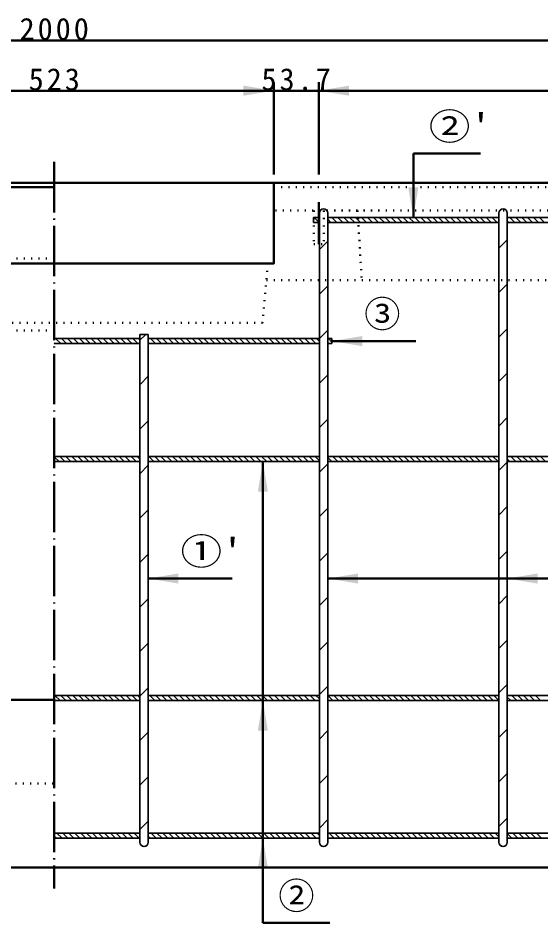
# Model space of a CAD drawing. Units: millimetres, scale not verified. Extents: x -2102 to 2102, y -1485 to 1485.
# Drawn here: x 790 to 1414, y -687 to 391 of the extents above; entities that cross this region are included whole.
import ezdxf
from ezdxf.enums import TextEntityAlignment as Align

# ---------------------------------------------------------------- set-up
doc = ezdxf.new("R2010")
doc.units = ezdxf.units.MM
doc.header["$LTSCALE"] = 5
doc.linetypes.add('DOTTED', pattern=[1.75, 0.25, -1.5])
doc.linetypes.add('LONG_DASHED_DOTTED', pattern=[15.25, 12, -1.5, 0.25, -1.5])
doc.layers.add('0-0_V-nasSTD', color=7, linetype='Continuous', lineweight=35)
doc.layers.add('0-1_0', color=7, linetype='Continuous', lineweight=50)
doc.styles.add('ＭＳ ゴシック', font='')
doc.styles.get('ＭＳ ゴシック').set_extended_font_data('MS Gothic')

msp = doc.modelspace()

# ---------------------------------------------------------------- linework, layer by layer
at = {"layer": '0-0_V-nasSTD', "lineweight": 50}
for p, q in [((1261.5, 229.655), (1261.5, 153.655)), ((-166.5, 194.655), (1833.5, 194.655)), ((1095, 194.655), (572, 194.655)), ((572, 189.655), (833.5, 189.655)), ((1082.099, -687.345), (1082.099, -137.345)), ((945.5, -276.845), (1045.5, -276.845)), ((1934.5, -276.845), (1159.5, -276.845)), ((-46.5, -421.345), (833.5, -421.345)), ((-166.5, -621.345), (1833.5, -621.345))]:
    msp.add_line(p, q, dxfattribs=at)
at = {"layer": '0-0_V-nasSTD', "linetype": 'LONG_DASHED_DOTTED', "lineweight": 50}
for p, q in [((833.5, 219.655), (833.5, -646.345)), ((1148.7, 171.655), (1148.7, 121.655))]:
    msp.add_line(p, q, dxfattribs=at)
at = {"layer": '0-0_V-nasSTD', "linetype": 'DOTTED', "lineweight": 50}
for p, q in [((1095, 189.655), (1833.5, 189.655)), ((1833.5, 161.655), (1095, 161.655)), ((1142.7, 161.655), (1142.7, 121.655)), ((1154.7, 161.655), (1154.7, 121.655)), ((1195, 161.655), (1200, 78.655)), ((1142.7, 121.655), (1154.7, 121.655)), ((833.5, 104.655), (578, 104.655)), ((1088, 98.655), (1081.813, 27.935)), ((1086.25, 78.655), (1833.5, 78.655)), ((1081.813, 27.935), (585.187, 27.935)), ((833.5, 18.655), (-166.5, 18.655)), ((-166.5, -521.345), (833.5, -521.345))]:
    msp.add_line(p, q, dxfattribs=at)
at = {"layer": '0-0_V-nasSTD'}
for p, q in [((1143.132, 153.655), (1149.132, 147.655)), ((1149.5, 158.655), (1149.5, -591.345)), ((1149.5, 153.655), (1149.5, 158.655)), ((1159.5, 158.655), (1159.5, -591.345)), ((1159.5, 158.655), (1159.5, 153.655)), ((1159.5, 153.655), (1363.5, 153.655)), ((1159.5, 151.429), (1163.274, 147.655)), ((1164.345, 153.655), (1170.345, 147.655)), ((1171.417, 153.655), (1177.417, 147.655)), ((1178.488, 153.655), (1184.488, 147.655)), ((1185.559, 153.655), (1191.559, 147.655)), ((1192.63, 153.655), (1198.63, 147.655)), ((1199.701, 153.655), (1205.701, 147.655)), ((1206.772, 153.655), (1212.772, 147.655)), ((1213.843, 153.655), (1219.843, 147.655)), ((1220.914, 153.655), (1226.914, 147.655)), ((1227.985, 153.655), (1233.985, 147.655)), ((1235.056, 153.655), (1241.056, 147.655)), ((1242.127, 153.655), (1248.127, 147.655)), ((1249.198, 153.655), (1255.198, 147.655)), ((1256.269, 153.655), (1262.269, 147.655)), ((1263.34, 153.655), (1269.34, 147.655)), ((1270.412, 153.655), (1276.412, 147.655)), ((1277.483, 153.655), (1283.483, 147.655)), ((1284.554, 153.655), (1290.554, 147.655)), ((1291.625, 153.655), (1297.625, 147.655)), ((1298.696, 153.655), (1304.696, 147.655)), ((1305.767, 153.655), (1311.767, 147.655)), ((1312.838, 153.655), (1318.838, 147.655)), ((1319.909, 153.655), (1325.909, 147.655)), ((1326.98, 153.655), (1332.98, 147.655)), ((1334.051, 153.655), (1340.051, 147.655)), ((1341.122, 153.655), (1347.122, 147.655)), ((1348.193, 153.655), (1354.193, 147.655)), ((1355.264, 153.655), (1361.264, 147.655)), ((1362.335, 153.655), (1363.5, 152.49)), ((1363.5, 158.655), (1363.5, -591.345)), ((1363.5, 153.655), (1363.5, 158.655)), ((1373.5, 158.655), (1373.5, -591.345)), ((1373.5, 158.655), (1373.5, 153.655)), ((1373.5, 153.655), (1577.5, 153.655)), ((1376.478, 153.655), (1382.478, 147.655)), ((1383.549, 153.655), (1389.549, 147.655)), ((1390.62, 153.655), (1396.62, 147.655)), ((1397.691, 153.655), (1403.691, 147.655)), ((1404.762, 153.655), (1410.762, 147.655)), ((1411.833, 153.655), (1417.833, 147.655)), ((1159.5, 147.655), (1363.5, 147.655)), ((1373.5, 149.561), (1375.406, 147.655)), ((1373.5, 147.655), (1577.5, 147.655)), ((1149.5, 115.168), (1159.5, 125.168)), ((1363.5, 117.036), (1373.5, 127.036)), ((1149.5, 62.135), (1159.5, 72.135)), ((1363.5, 64.003), (1373.5, 74.003)), ((935.5, 14.155), (935.5, -591.345)), ((935.5, 14.155), (945.5, 14.155)), ((935.5, 7.234), (942.421, 14.155)), ((945.5, 14.155), (945.5, -591.345)), ((1149.5, 9.102), (1159.5, 19.102)), ((1363.5, 10.97), (1373.5, 20.97)), ((833.5, 9.155), (935.5, 9.155)), ((833.5, 3.667), (834.013, 3.155)), ((935.5, 3.155), (833.5, 3.155)), ((835.084, 9.155), (841.084, 3.155)), ((842.155, 9.155), (848.155, 3.155)), ((849.226, 9.155), (855.226, 3.155)), ((856.297, 9.155), (862.297, 3.155)), ((863.368, 9.155), (869.368, 3.155)), ((870.439, 9.155), (876.439, 3.155)), ((877.51, 9.155), (883.51, 3.155)), ((884.581, 9.155), (890.581, 3.155)), ((891.652, 9.155), (897.652, 3.155)), ((898.724, 9.155), (904.724, 3.155)), ((905.795, 9.155), (911.795, 3.155)), ((912.866, 9.155), (918.866, 3.155)), ((919.937, 9.155), (925.937, 3.155)), ((927.008, 9.155), (933.008, 3.155)), ((934.079, 9.155), (935.5, 7.733)), ((945.5, 9.155), (1149.5, 9.155)), ((945.5, 4.805), (947.15, 3.155)), ((945.5, 3.155), (1149.5, 3.155)), ((948.221, 9.155), (954.221, 3.155)), ((955.292, 9.155), (961.292, 3.155)), ((962.363, 9.155), (968.363, 3.155)), ((969.434, 9.155), (975.434, 3.155)), ((976.505, 9.155), (982.505, 3.155)), ((983.576, 9.155), (989.576, 3.155)), ((990.647, 9.155), (996.647, 3.155)), ((997.719, 9.155), (1003.719, 3.155)), ((1004.79, 9.155), (1010.79, 3.155)), ((1011.861, 9.155), (1017.861, 3.155)), ((1018.932, 9.155), (1024.932, 3.155)), ((1026.003, 9.155), (1032.003, 3.155)), ((1033.074, 9.155), (1039.074, 3.155)), ((1040.145, 9.155), (1046.145, 3.155)), ((1047.216, 9.155), (1053.216, 3.155)), ((1054.287, 9.155), (1060.287, 3.155)), ((1061.358, 9.155), (1067.358, 3.155)), ((1068.429, 9.155), (1074.429, 3.155)), ((1075.5, 9.155), (1081.5, 3.155)), ((1082.571, 9.155), (1088.571, 3.155)), ((1089.642, 9.155), (1095.642, 3.155)), ((1096.713, 9.155), (1102.713, 3.155)), ((1103.785, 9.155), (1109.785, 3.155)), ((1110.856, 9.155), (1116.856, 3.155)), ((1117.927, 9.155), (1123.927, 3.155)), ((1124.998, 9.155), (1130.998, 3.155)), ((1132.069, 9.155), (1138.069, 3.155)), ((1139.14, 9.155), (1145.14, 3.155)), ((1146.211, 9.155), (1149.5, 5.866)), ((1159.5, 9.155), (1164.5, 9.155)), ((1159.5, 3.155), (1164.5, 3.155)), ((1160.353, 9.155), (1164.5, 5.008)), ((1164.5, 9.155), (1164.5, 3.155)), ((1363.5, -42.063), (1373.5, -32.063)), ((935.5, -45.799), (945.5, -35.799)), ((1149.5, -43.931), (1159.5, -33.931)), ((1363.5, -95.096), (1373.5, -85.096)), ((935.5, -98.832), (945.5, -88.832)), ((1149.5, -96.964), (1159.5, -86.964)), ((833.5, -131.345), (935.5, -131.345)), ((833.5, -131.688), (839.158, -137.345)), ((935.5, -137.345), (833.5, -137.345)), ((840.229, -131.345), (846.229, -137.345)), ((847.3, -131.345), (853.3, -137.345)), ((854.371, -131.345), (860.371, -137.345)), ((861.442, -131.345), (867.442, -137.345)), ((868.513, -131.345), (874.513, -137.345)), ((875.584, -131.345), (881.584, -137.345)), ((882.655, -131.345), (888.655, -137.345)), ((889.726, -131.345), (895.726, -137.345)), ((896.797, -131.345), (902.797, -137.345)), ((903.868, -131.345), (909.868, -137.345)), ((910.939, -131.345), (916.939, -137.345)), ((918.01, -131.345), (924.01, -137.345)), ((925.081, -131.345), (931.081, -137.345)), ((932.152, -131.345), (935.5, -134.693)), ((945.5, -131.345), (1149.5, -131.345)), ((945.5, -137.345), (1149.5, -137.345)), ((946.295, -131.345), (952.295, -137.345)), ((953.366, -131.345), (959.366, -137.345)), ((960.437, -131.345), (966.437, -137.345)), ((967.508, -131.345), (973.508, -137.345)), ((974.579, -131.345), (980.579, -137.345)), ((981.65, -131.345), (987.65, -137.345)), ((988.721, -131.345), (994.721, -137.345)), ((995.792, -131.345), (1001.792, -137.345)), ((1002.863, -131.345), (1008.863, -137.345)), ((1009.934, -131.345), (1015.934, -137.345)), ((1017.005, -131.345), (1023.005, -137.345)), ((1024.076, -131.345), (1030.076, -137.345)), ((1031.147, -131.345), (1037.147, -137.345)), ((1038.218, -131.345), (1044.218, -137.345)), ((1045.29, -131.345), (1051.29, -137.345)), ((1052.361, -131.345), (1058.361, -137.345)), ((1059.432, -131.345), (1065.432, -137.345)), ((1066.503, -131.345), (1072.503, -137.345)), ((1073.574, -131.345), (1079.574, -137.345)), ((1080.645, -131.345), (1086.645, -137.345)), ((1087.716, -131.345), (1093.716, -137.345)), ((1094.787, -131.345), (1100.787, -137.345)), ((1101.858, -131.345), (1107.858, -137.345)), ((1108.929, -131.345), (1114.929, -137.345)), ((1116, -131.345), (1122, -137.345)), ((1123.071, -131.345), (1129.071, -137.345)), ((1130.142, -131.345), (1136.142, -137.345)), ((1137.213, -131.345), (1143.213, -137.345)), ((1144.285, -131.345), (1149.5, -136.561)), ((1149.5, -149.997), (1159.5, -139.997)), ((1159.5, -131.345), (1363.5, -131.345)), ((1159.5, -132.419), (1164.427, -137.345)), ((1159.5, -137.345), (1363.5, -137.345)), ((1165.498, -131.345), (1171.498, -137.345)), ((1172.569, -131.345), (1178.569, -137.345)), ((1179.64, -131.345), (1185.64, -137.345)), ((1186.711, -131.345), (1192.711, -137.345)), ((1193.782, -131.345), (1199.782, -137.345)), ((1200.853, -131.345), (1206.853, -137.345)), ((1207.924, -131.345), (1213.924, -137.345)), ((1214.995, -131.345), (1220.995, -137.345)), ((1222.066, -131.345), (1228.066, -137.345)), ((1229.137, -131.345), (1235.137, -137.345)), ((1236.208, -131.345), (1242.208, -137.345)), ((1243.279, -131.345), (1249.279, -137.345)), ((1250.351, -131.345), (1256.351, -137.345)), ((1257.422, -131.345), (1263.422, -137.345)), ((1264.493, -131.345), (1270.493, -137.345)), ((1271.564, -131.345), (1277.564, -137.345)), ((1278.635, -131.345), (1284.635, -137.345)), ((1285.706, -131.345), (1291.706, -137.345)), ((1292.777, -131.345), (1298.777, -137.345)), ((1299.848, -131.345), (1305.848, -137.345)), ((1306.919, -131.345), (1312.919, -137.345)), ((1313.99, -131.345), (1319.99, -137.345)), ((1321.061, -131.345), (1327.061, -137.345)), ((1328.132, -131.345), (1334.132, -137.345)), ((1335.203, -131.345), (1341.203, -137.345)), ((1342.274, -131.345), (1348.274, -137.345)), ((1349.345, -131.345), (1355.345, -137.345)), ((1356.417, -131.345), (1362.417, -137.345)), ((1363.5, -148.129), (1373.5, -138.129)), ((1373.5, -131.345), (1577.5, -131.345)), ((1373.5, -134.287), (1376.559, -137.345)), ((1373.5, -137.345), (1577.5, -137.345)), ((1377.63, -131.345), (1383.63, -137.345)), ((1384.701, -131.345), (1390.701, -137.345)), ((1391.772, -131.345), (1397.772, -137.345)), ((1398.843, -131.345), (1404.843, -137.345)), ((1405.914, -131.345), (1411.914, -137.345)), ((1412.985, -131.345), (1418.985, -137.345)), ((935.5, -151.865), (945.5, -141.865)), ((1149.5, -203.03), (1159.5, -193.03)), ((1363.5, -201.162), (1373.5, -191.162)), ((935.5, -204.898), (945.5, -194.898)), ((935.5, -257.931), (945.5, -247.931)), ((1149.5, -256.063), (1159.5, -246.063)), ((1363.5, -254.195), (1373.5, -244.195)), ((935.5, -310.964), (945.5, -300.964)), ((1149.5, -309.096), (1159.5, -299.096)), ((1363.5, -307.228), (1373.5, -297.228)), ((935.5, -363.997), (945.5, -353.997)), ((1149.5, -362.129), (1159.5, -352.129)), ((1363.5, -360.261), (1373.5, -350.261)), ((935.5, -417.03), (945.5, -407.03)), ((1149.5, -415.162), (1159.5, -405.162)), ((1363.5, -413.294), (1373.5, -403.294)), ((833.5, -416.345), (935.5, -416.345)), ((834.31, -416.345), (840.31, -422.345)), ((841.381, -416.345), (847.381, -422.345)), ((848.452, -416.345), (854.452, -422.345)), ((855.523, -416.345), (861.523, -422.345)), ((862.594, -416.345), (868.594, -422.345)), ((869.665, -416.345), (875.665, -422.345)), ((876.736, -416.345), (882.736, -422.345)), ((883.807, -416.345), (889.807, -422.345)), ((890.878, -416.345), (896.878, -422.345)), ((897.949, -416.345), (903.949, -422.345)), ((905.02, -416.345), (911.02, -422.345)), ((912.092, -416.345), (918.092, -422.345)), ((919.163, -416.345), (925.163, -422.345)), ((926.234, -416.345), (932.234, -422.345)), ((933.305, -416.345), (935.5, -418.541)), ((945.5, -416.345), (1149.5, -416.345)), ((947.447, -416.345), (953.447, -422.345)), ((954.518, -416.345), (960.518, -422.345)), ((961.589, -416.345), (967.589, -422.345)), ((968.66, -416.345), (974.66, -422.345)), ((975.731, -416.345), (981.731, -422.345)), ((982.802, -416.345), (988.802, -422.345)), ((989.873, -416.345), (995.873, -422.345)), ((996.944, -416.345), (1002.944, -422.345)), ((1004.015, -416.345), (1010.015, -422.345)), ((1011.086, -416.345), (1017.086, -422.345)), ((1018.158, -416.345), (1024.158, -422.345)), ((1025.229, -416.345), (1031.229, -422.345)), ((1032.3, -416.345), (1038.3, -422.345)), ((1039.371, -416.345), (1045.371, -422.345)), ((1046.442, -416.345), (1052.442, -422.345)), ((1053.513, -416.345), (1059.513, -422.345)), ((1060.584, -416.345), (1066.584, -422.345)), ((1067.655, -416.345), (1073.655, -422.345)), ((1074.726, -416.345), (1080.726, -422.345)), ((1081.797, -416.345), (1087.797, -422.345)), ((1088.868, -416.345), (1094.868, -422.345)), ((1095.939, -416.345), (1101.939, -422.345)), ((1103.01, -416.345), (1109.01, -422.345)), ((1110.081, -416.345), (1116.081, -422.345)), ((1117.152, -416.345), (1123.152, -422.345)), ((1124.224, -416.345), (1130.224, -422.345)), ((1131.295, -416.345), (1137.295, -422.345)), ((1138.366, -416.345), (1144.366, -422.345)), ((1145.437, -416.345), (1149.5, -420.409)), ((1159.5, -416.345), (1363.5, -416.345)), ((1159.579, -416.345), (1165.579, -422.345)), ((1166.65, -416.345), (1172.65, -422.345)), ((1173.721, -416.345), (1179.721, -422.345)), ((1180.792, -416.345), (1186.792, -422.345)), ((1187.863, -416.345), (1193.863, -422.345)), ((1194.934, -416.345), (1200.934, -422.345)), ((1202.005, -416.345), (1208.005, -422.345)), ((1209.076, -416.345), (1215.076, -422.345)), ((1216.147, -416.345), (1222.147, -422.345)), ((1223.218, -416.345), (1229.218, -422.345)), ((1230.29, -416.345), (1236.29, -422.345)), ((1237.361, -416.345), (1243.361, -422.345)), ((1244.432, -416.345), (1250.432, -422.345)), ((1251.503, -416.345), (1257.503, -422.345)), ((1258.574, -416.345), (1264.574, -422.345)), ((1265.645, -416.345), (1271.645, -422.345)), ((1272.716, -416.345), (1278.716, -422.345)), ((1279.787, -416.345), (1285.787, -422.345)), ((1286.858, -416.345), (1292.858, -422.345)), ((1293.929, -416.345), (1299.929, -422.345)), ((1301, -416.345), (1307, -422.345)), ((1308.071, -416.345), (1314.071, -422.345)), ((1315.142, -416.345), (1321.142, -422.345)), ((1322.213, -416.345), (1328.213, -422.345)), ((1329.285, -416.345), (1335.285, -422.345)), ((1336.356, -416.345), (1342.356, -422.345)), ((1343.427, -416.345), (1349.427, -422.345)), ((1350.498, -416.345), (1356.498, -422.345)), ((1357.569, -416.345), (1363.5, -422.277)), ((1373.5, -416.345), (1577.5, -416.345)), ((1373.5, -418.134), (1377.711, -422.345)), ((1378.782, -416.345), (1384.782, -422.345)), ((1385.853, -416.345), (1391.853, -422.345)), ((1392.924, -416.345), (1398.924, -422.345)), ((1399.995, -416.345), (1405.995, -422.345)), ((1407.066, -416.345), (1413.066, -422.345)), ((935.5, -422.345), (833.5, -422.345)), ((945.5, -421.47), (946.376, -422.345)), ((945.5, -422.345), (1149.5, -422.345)), ((1159.5, -422.345), (1363.5, -422.345)), ((1373.5, -422.345), (1577.5, -422.345)), ((935.5, -470.063), (945.5, -460.063)), ((1149.5, -468.195), (1159.5, -458.195)), ((1363.5, -466.327), (1373.5, -456.327)), ((935.5, -523.096), (945.5, -513.096)), ((1149.5, -521.228), (1159.5, -511.228)), ((1363.5, -519.36), (1373.5, -509.36)), ((935.5, -576.129), (945.5, -566.129)), ((1149.5, -574.261), (1159.5, -564.261)), ((1363.5, -572.393), (1373.5, -562.393)), ((833.5, -580.345), (935.5, -580.345)), ((836.68, -580.345), (842.68, -586.345)), ((843.751, -580.345), (849.751, -586.345)), ((850.822, -580.345), (856.822, -586.345)), ((857.893, -580.345), (863.893, -586.345)), ((864.965, -580.345), (870.965, -586.345)), ((872.036, -580.345), (878.036, -586.345)), ((879.107, -580.345), (885.107, -586.345)), ((886.178, -580.345), (892.178, -586.345)), ((893.249, -580.345), (899.249, -586.345)), ((900.32, -580.345), (906.32, -586.345)), ((907.391, -580.345), (913.391, -586.345)), ((914.462, -580.345), (920.462, -586.345)), ((921.533, -580.345), (927.533, -586.345)), ((928.604, -580.345), (934.604, -586.345)), ((934.67, -580.345), (935.5, -581.175)), ((935.5, -581.175), (934.67, -580.345)), ((945.5, -580.345), (1149.5, -580.345)), ((948.812, -580.345), (954.812, -586.345)), ((955.883, -580.345), (961.883, -586.345)), ((962.954, -580.345), (968.954, -586.345)), ((970.025, -580.345), (976.025, -586.345)), ((977.097, -580.345), (983.097, -586.345)), ((984.168, -580.345), (990.168, -586.345)), ((991.239, -580.345), (997.239, -586.345)), ((998.31, -580.345), (1004.31, -586.345)), ((1005.381, -580.345), (1011.381, -586.345)), ((1012.452, -580.345), (1018.452, -586.345)), ((1019.523, -580.345), (1025.523, -586.345)), ((1026.594, -580.345), (1032.594, -586.345)), ((1033.665, -580.345), (1039.665, -586.345)), ((1040.736, -580.345), (1046.736, -586.345)), ((1047.807, -580.345), (1053.807, -586.345)), ((1054.878, -580.345), (1060.878, -586.345)), ((1061.949, -580.345), (1067.949, -586.345)), ((1069.02, -580.345), (1075.02, -586.345)), ((1076.092, -580.345), (1082.092, -586.345)), ((1083.163, -580.345), (1089.163, -586.345)), ((1090.234, -580.345), (1096.234, -586.345)), ((1097.305, -580.345), (1103.305, -586.345)), ((1104.376, -580.345), (1110.376, -586.345)), ((1111.447, -580.345), (1117.447, -586.345)), ((1118.518, -580.345), (1124.518, -586.345)), ((1125.589, -580.345), (1131.589, -586.345)), ((1132.66, -580.345), (1138.66, -586.345)), ((1139.731, -580.345), (1145.731, -586.345)), ((1146.802, -580.345), (1149.5, -583.043)), ((1159.5, -580.345), (1363.5, -580.345)), ((1160.944, -580.345), (1166.944, -586.345)), ((1168.015, -580.345), (1174.015, -586.345)), ((1175.086, -580.345), (1181.086, -586.345)), ((1182.158, -580.345), (1188.158, -586.345)), ((1189.229, -580.345), (1195.229, -586.345)), ((1196.3, -580.345), (1202.3, -586.345)), ((1203.371, -580.345), (1209.371, -586.345)), ((1210.442, -580.345), (1216.442, -586.345)), ((1217.513, -580.345), (1223.513, -586.345)), ((1224.584, -580.345), (1230.584, -586.345)), ((1231.655, -580.345), (1237.655, -586.345)), ((1238.726, -580.345), (1244.726, -586.345)), ((1245.797, -580.345), (1251.797, -586.345)), ((1252.868, -580.345), (1258.868, -586.345)), ((1259.939, -580.345), (1265.939, -586.345)), ((1267.01, -580.345), (1273.01, -586.345)), ((1274.081, -580.345), (1280.081, -586.345)), ((1281.152, -580.345), (1287.152, -586.345)), ((1288.224, -580.345), (1294.224, -586.345)), ((1295.295, -580.345), (1301.295, -586.345)), ((1302.366, -580.345), (1308.366, -586.345)), ((1309.437, -580.345), (1315.437, -586.345)), ((1316.508, -580.345), (1322.508, -586.345)), ((1323.579, -580.345), (1329.579, -586.345)), ((1330.65, -580.345), (1336.65, -586.345)), ((1337.721, -580.345), (1343.721, -586.345)), ((1344.792, -580.345), (1350.792, -586.345)), ((1351.863, -580.345), (1357.863, -586.345)), ((1358.934, -580.345), (1363.5, -584.911)), ((1373.5, -580.345), (1577.5, -580.345)), ((1373.5, -580.769), (1379.076, -586.345)), ((1380.147, -580.345), (1386.147, -586.345)), ((1387.218, -580.345), (1393.218, -586.345)), ((1394.29, -580.345), (1400.29, -586.345)), ((1401.361, -580.345), (1407.361, -586.345)), ((1408.432, -580.345), (1414.432, -586.345)), ((833.5, -584.236), (835.609, -586.345)), ((935.5, -586.345), (833.5, -586.345)), ((945.5, -584.104), (947.741, -586.345)), ((945.5, -586.345), (1149.5, -586.345)), ((1159.5, -585.972), (1159.873, -586.345)), ((1159.5, -586.345), (1363.5, -586.345)), ((1373.5, -586.345), (1577.5, -586.345)), ((1373.5, -586.345), (1373.5, -591.345))]:
    msp.add_line(p, q, dxfattribs=at)
at = {"layer": '0-0_V-nasSTD', "lineweight": 50}
msp.add_lwpolyline([(1095, 194.655), (1095, 98.655), (572, 98.655)], dxfattribs=at)
at = {"layer": '0-0_V-nasSTD'}
msp.add_lwpolyline([(1149.5, 153.655), (1142.5, 153.655), (1142.5, 147.655), (1149.5, 147.655)], dxfattribs=at)
for centre, start, end in [((1154.5, 158.655), 0, 180), ((1368.5, 158.655), 0, 180), ((940.5, -591.345), 180, 0), ((1154.5, -591.345), 180, 0), ((1368.5, -591.345), 180, 0)]:
    msp.add_arc(centre, 5, start, end, dxfattribs=at)
for points in [[(1059, 298.655), (1059, 310.655), (1095, 304.655)], [(1148.7, 304.655), (1184.7, 298.655), (1184.7, 310.655)], [(1255.5, 189.655), (1261.5, 153.655), (1267.5, 189.655)], [(1164.5, 6.155), (1200.5, 0.155), (1200.5, 12.155)], [(1076.099, -173.345), (1082.099, -137.345), (1088.099, -173.345)], [(945.5, -276.845), (981.5, -282.845), (981.5, -270.845)], [(1159.5, -276.845), (1195.5, -282.845), (1195.5, -270.845)], [(1373.5, -276.845), (1409.5, -282.845), (1409.5, -270.845)], [(1076.099, -458.345), (1082.099, -422.345), (1088.099, -458.345)], [(1076.092, -622.345), (1082.092, -586.345), (1088.092, -622.345)]]:
    msp.add_solid(points, dxfattribs=at)
at = {"layer": '0-1_0'}
for p, q in [((-166.5, 364.655), (1833.5, 364.655)), ((1095, 204.655), (1095, 314.655)), ((1148.7, 204.655), (1148.7, 314.655)), ((572, 304.655), (1095, 304.655)), ((1095, 304.655), (1148.7, 304.655)), ((1148.7, 304.655), (1779.8, 304.655)), ((1261.5, 229.655), (1341.5, 229.655)), ((1164.5, 6.155), (1264.5, 6.155)), ((1082.099, -687.345), (1162.099, -687.345))]:
    msp.add_line(p, q, dxfattribs=at)

# ---------------------------------------------------------------- texts
at = {"layer": '0-0_V-nasSTD', "style": 'ＭＳ ゴシック', "width": 1.15}
for s, p in [("②'", (1279.9, 236.655)), ("①'", (983.9, -269.845))]:
    msp.add_text(s, height=31.67, dxfattribs=at).set_placement(p, align=Align.BOTTOM_LEFT)
at = {"layer": '0-0_V-nasSTD', "style": 'ＭＳ ゴシック'}
for s, p in [('③', (1202.9, 13.155)), ('②', (1100.499, -680.345))]:
    msp.add_text(s, height=31.67, dxfattribs=at).set_placement(p, align=Align.BOTTOM_LEFT)
at = {"layer": '0-0_V-nasSTD', "char_height": 26.39, "attachment_point": 7, "style": 'ＭＳ ゴシック'}
for s, insert in [('\\T1.2;2000', (792.1, 364.655)), ('\\T1.2;523', (802.9, 304.655)), ('\\T1.2;53.7', (1080.45, 304.655))]:
    msp.add_mtext(s, dxfattribs=dict(at, insert=insert))

doc.saveas('drawing.dxf')
